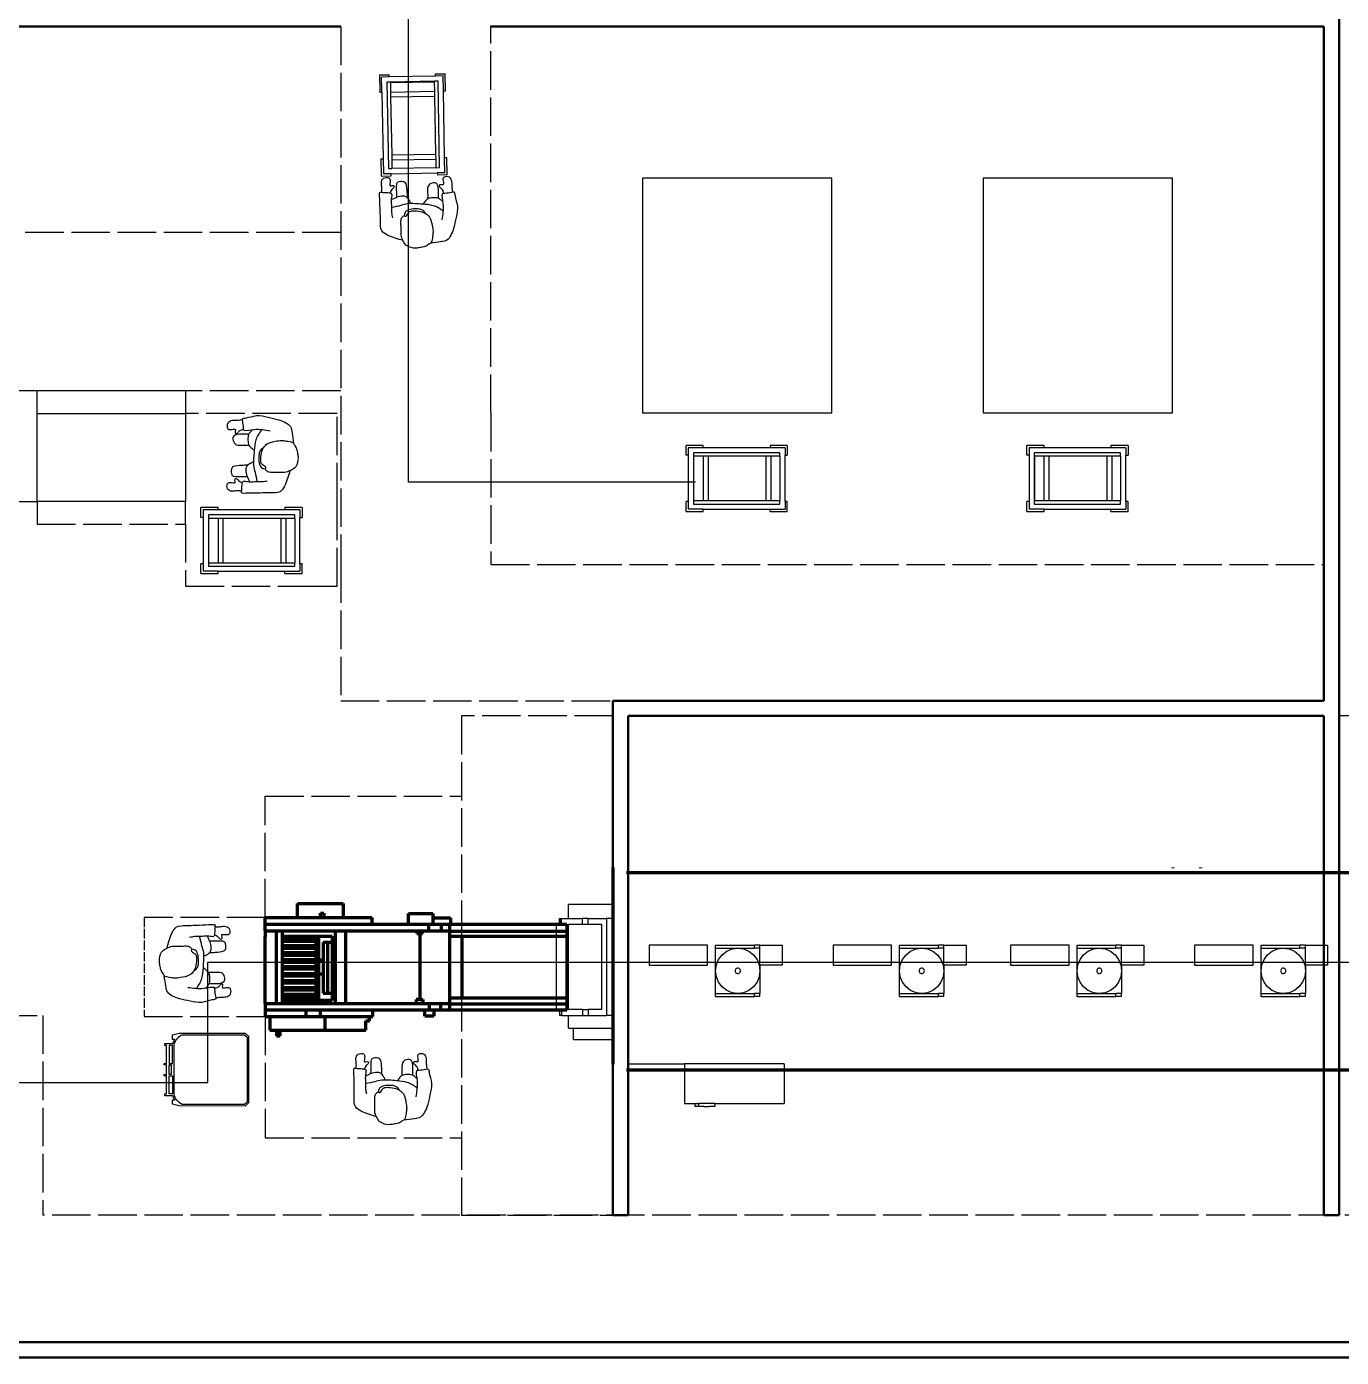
# Model space of a CAD drawing. Header units: millimetres. Extents: x 44692 to 333458, y -26854 to 14445.
# Drawn here: x 318161 to 326842, y -22556 to -13771 of the extents above; entities that cross this region are included whole.
import ezdxf

# ---------------------------------------------------------------- set-up
doc = ezdxf.new("R2010")
doc.units = ezdxf.units.MM
doc.header["$LTSCALE"] = 100
doc.linetypes.add('DASHED2', pattern=[0.762, 0.635, -0.127])
doc.linetypes.add('DASHEDX2', pattern=[3.048, 2.54, -0.508])
for name, color, linetype in [('Area circulacion', 50, 'DASHEDX2'), ('Area proceso', 90, 'DASHEDX2'), ('Flujo linea A', 4, 'Continuous'), ('Flujo linea B', 160, 'Continuous'), ('Maquinas', 200, 'Continuous'), ('Personal', 171, 'Continuous'), ('Transporte semielaborado', 30, 'Continuous')]:
    doc.layers.add(name, color=color, linetype=linetype)
doc.layers.add('Paredes', color=7, linetype='Continuous', lineweight=50)

# ---------------------------------------------------------------- blocks, each defined once
blk = doc.blocks.new('Bakery Trolley pl')
at = {"layer": 'Transporte semielaborado'}
for p, q in [((0.1804, 0.6253), (0.2371, 0.6253)), ((0.1804, 0.6253), (0.1804, 0.526)), ((0.2371, 0.6127), (0.2371, 0.6253)), ((0.5048, 0.6127), (0.5048, 0.6253)), ((0.5048, 0.6253), (0.5615, 0.6253)), ((0.5615, 0.526), (0.5615, 0.6253)), ((0.2371, 0.6127), (0.1929, 0.6127)), ((0.1929, 0.526), (0.1929, 0.6127)), ((0.2229, 0.5827), (0.2229, 0.0827)), ((0.2429, 0.5827), (0.2229, 0.5827)), ((0.5048, 0.6127), (0.2371, 0.6127)), ((0.2429, 0.5827), (0.2429, 0.5798)), ((0.4989, 0.5827), (0.2429, 0.5827)), ((0.2429, 0.5798), (0.4989, 0.5798)), ((0.2429, 0.5798), (0.2429, 0.5245)), ((0.5189, 0.5827), (0.4989, 0.5827)), ((0.4989, 0.5798), (0.4989, 0.5827)), ((0.4989, 0.5245), (0.4989, 0.5798)), ((0.5489, 0.6127), (0.5048, 0.6127)), ((0.5189, 0.0827), (0.5189, 0.5827)), ((0.5489, 0.526), (0.5489, 0.6127)), ((0.1804, 0.526), (0.1929, 0.526)), ((0.1929, 0.526), (0.1929, 0.1394)), ((0.2429, 0.5245), (0.4989, 0.5245)), ((0.2429, 0.5245), (0.2429, 0.4967)), ((0.2429, 0.4967), (0.4989, 0.4967)), ((0.2429, 0.4967), (0.2429, 0.1615)), ((0.4989, 0.4967), (0.4989, 0.5245)), ((0.4989, 0.1615), (0.4989, 0.4967)), ((0.5489, 0.526), (0.5615, 0.526)), ((0.5489, 0.1394), (0.5489, 0.526)), ((0.2429, 0.1615), (0.4989, 0.1615)), ((0.2429, 0.1615), (0.2429, 0.1325)), ((0.4989, 0.1325), (0.4989, 0.1615)), ((0.1804, 0.1394), (0.1929, 0.1394)), ((0.1804, 0.1394), (0.1804, 0.0402)), ((0.1929, 0.1394), (0.1929, 0.0527)), ((0.2229, 0.0827), (0.2429, 0.0827)), ((0.2429, 0.1325), (0.4989, 0.1325)), ((0.2429, 0.1325), (0.2429, 0.0827)), ((0.4989, 0.0827), (0.2429, 0.0827)), ((0.4989, 0.0827), (0.4989, 0.1325)), ((0.4989, 0.0827), (0.5189, 0.0827)), ((0.5615, 0.1394), (0.5489, 0.1394)), ((0.5489, 0.0527), (0.5489, 0.1394)), ((0.5615, 0.0402), (0.5615, 0.1394)), ((0.1804, 0.0402), (0.2371, 0.0402)), ((0.2371, 0.0527), (0.1929, 0.0527)), ((0.2371, 0.0402), (0.2371, 0.0527)), ((0.2371, 0.0527), (0.5048, 0.0527)), ((0.5048, 0.0527), (0.5048, 0.0402)), ((0.5489, 0.0527), (0.5048, 0.0527)), ((0.5615, 0.0402), (0.5048, 0.0402))]:
    blk.add_line(p, q, dxfattribs=at)
blk = doc.blocks.new('pa17-16')
for points, knots in [([(5.62, 2.5537), (5.6188, 2.5427), (5.6154, 2.5253), (5.6223, 2.4901), (5.6346, 2.4293), (5.661, 2.4064), (5.685, 2.3908), (5.7322, 2.3832), (5.7723, 2.3842), (5.7881, 2.3969), (5.8018, 2.4268), (5.8146, 2.4162), (5.8324, 2.4305), (5.8382, 2.4568), (5.8318, 2.5038), (5.8344, 2.5615), (5.8137, 2.5937), (5.7944, 2.6284), (5.7307, 2.6388), (5.7037, 2.6296), (5.6679, 2.626), (5.6442, 2.6055), (5.6228, 2.5961), (5.6214, 2.5667), (5.62, 2.5537)], [0, 0, 0, 0, 0.297584, 0.631064, 1.068635, 1.39533, 1.69617, 2.097861, 2.458938, 2.716293, 3.010442, 3.199165, 3.447293, 3.731671, 4.119196, 4.541864, 4.881702, 5.22714, 5.673063, 5.989311, 6.327668, 6.644571, 6.906626, 7.259736, 7.259736, 7.259736, 7.259736]), ([(5.5575, 2.4391), (5.5549, 2.4218), (5.5525, 2.3852), (5.5491, 2.3329), (5.5712, 2.2599), (5.5431, 2.2589), (5.5029, 2.2526), (5.4793, 2.2435), (5.4785, 2.2813), (5.4499, 2.3438), (5.4658, 2.4235), (5.4776, 2.5033), (5.5116, 2.5798), (5.5552, 2.585), (5.608, 2.5962), (5.6336, 2.6001)], [0, 0, 0, 0, 0.404899, 0.829805, 1.276298, 1.516647, 1.885942, 2.122553, 2.418487, 2.881882, 3.382407, 3.897515, 4.613825, 5.020942, 5.393355, 5.393355, 5.393355, 5.393355]), ([(5.8196, 2.5846), (5.837, 2.5819), (5.8817, 2.5675), (5.9755, 2.5418), (5.972, 2.4609), (5.9791, 2.3926), (5.9812, 2.315), (5.9891, 2.2612), (5.9692, 2.2664), (5.9401, 2.2663), (5.9063, 2.2668), (5.9005, 2.2811), (5.909, 2.3184), (5.9007, 2.3606), (5.9019, 2.4011), (5.8964, 2.4238), (5.8933, 2.4348)], [6.682038, 6.682038, 6.682038, 6.682038, 7.076266, 7.806153, 8.304227, 8.77662, 9.284333, 9.649979, 9.844608, 10.160206, 10.472731, 10.661147, 10.998544, 11.371438, 11.724832, 12.051545, 12.051545, 12.051545, 12.051545]), ([(5.5522, 2.3809), (5.573, 2.3653), (5.6222, 2.3398), (5.6924, 2.3383), (5.7952, 2.3323), (5.8376, 2.352), (5.881, 2.3613), (5.9019, 2.366)], [0, 0, 0, 0, 0.49262, 0.970296, 1.525877, 1.91054, 2.357805, 2.357805, 2.357805, 2.357805]), ([(5.5552, 2.3206), (5.5597, 2.3147), (5.5706, 2.3043), (5.5892, 2.2916), (5.6248, 2.2913), (5.6613, 2.2967), (5.6731, 2.3154), (5.6858, 2.3299), (5.6912, 2.3378)], [0, 0, 0, 0, 0.262594, 0.520609, 0.853848, 1.185107, 1.43842, 1.738028, 1.738028, 1.738028, 1.738028]), ([(5.6724, 2.3994), (5.675, 2.3947), (5.6837, 2.383), (5.7041, 2.3718), (5.7348, 2.3697), (5.774, 2.3728), (5.8085, 2.3874), (5.8116, 2.4015), (5.8144, 2.4199)], [0.121052, 0.121052, 0.121052, 0.121052, 0.297289, 0.584433, 0.895396, 1.26174, 1.600834, 1.760925, 1.760925, 1.760925, 1.760925]), ([(5.7713, 2.3359), (5.7736, 2.3305), (5.7786, 2.3203), (5.7954, 2.2951), (5.8154, 2.2848), (5.8612, 2.2906), (5.8838, 2.3057), (5.8988, 2.3117), (5.9058, 2.3148)], [0, 0, 0, 0, 0.233477, 0.532145, 0.79329, 1.163492, 1.458071, 1.725911, 1.725911, 1.725911, 1.725911]), ([(5.4915, 2.2484), (5.4936, 2.2374), (5.4981, 2.215), (5.4968, 2.1806), (5.512, 2.1445), (5.5569, 2.147), (5.5634, 2.1681), (5.5498, 2.2128), (5.5753, 2.1995), (5.5912, 2.209), (5.5741, 2.2257), (5.5617, 2.2339), (5.5559, 2.2515), (5.5556, 2.26)], [0, 0, 0, 0, 0.324329, 0.654038, 0.980089, 1.31306, 1.562526, 1.890179, 2.123217, 2.319335, 2.559559, 2.78492, 3.066636, 3.066636, 3.066636, 3.066636]), ([(5.5867, 2.2952), (5.5866, 2.2877), (5.5872, 2.2667), (5.5883, 2.1873), (5.6353, 2.19), (5.6673, 2.2128), (5.6606, 2.2618), (5.6599, 2.2881), (5.6606, 2.3008)], [0.078483, 0.078483, 0.078483, 0.078483, 0.321516, 0.797556, 1.122606, 1.448668, 1.830958, 2.166281, 2.166281, 2.166281, 2.166281]), ([(5.7943, 2.2992), (5.7951, 2.2858), (5.7984, 2.2614), (5.8038, 2.2002), (5.8255, 2.1869), (5.8672, 2.191), (5.8755, 2.2117), (5.8718, 2.2605), (5.8715, 2.286), (5.871, 2.2978)], [0, 0, 0, 0, 0.353805, 0.775896, 1.041599, 1.377968, 1.615337, 2.001902, 2.313716, 2.313716, 2.313716, 2.313716]), ([(5.9713, 2.2652), (5.9703, 2.2553), (5.9686, 2.234), (5.9786, 2.2017), (5.9668, 2.1644), (5.9218, 2.1628), (5.9134, 2.1832), (5.9229, 2.229), (5.8988, 2.2135), (5.882, 2.2215), (5.8976, 2.2397), (5.908, 2.248), (5.912, 2.2618), (5.9127, 2.2683)], [0.038839, 0.038839, 0.038839, 0.038839, 0.324329, 0.654038, 0.980089, 1.31306, 1.562526, 1.890179, 2.123217, 2.319335, 2.559559, 2.78492, 2.989829, 2.989829, 2.989829, 2.989829])]:
    blk.add_open_spline(points, degree=3, knots=knots)

msp = doc.modelspace()

# ---------------------------------------------------------------- linework, layer by layer
at = {"color": 3, "linetype": 'DASHED2'}
msp.add_line((320010.074, -17465.439), (320020.074, -17465.439), dxfattribs=at)
msp.add_line((322032.102, -20621.147), (322032.102, -20617.48))
at = {"layer": 'Area circulacion'}
for p, q in [((320234.663, -13771.147), (320234.663, -17321.147)), ((320234.663, -15129.581), (317065.645, -15129.581)), ((320234.663, -16175.439), (317065.645, -16175.439)), ((320234.663, -17321.147), (320234.663, -18221.147)), ((320234.663, -18221.147), (322032.102, -18221.147)), ((322032.102, -18221.147), (322032.102, -18221.147)), ((317367.553, -20298.386), (318267.553, -20298.386)), ((318267.553, -20298.386), (318267.553, -21617.477)), ((328032.102, -21617.477), (318267.553, -21617.477))]:
    msp.add_line(p, q, dxfattribs=at)
at = {"layer": 'Area proceso'}
for p, q in [((321225.374, -13771.147), (326726.338, -13771.147)), ((321226.338, -16321.147), (321226.338, -13766.24)), ((326726.338, -17321.147), (326726.338, -13771.147)), ((319210.074, -16175.439), (318030.074, -16175.439)), ((319210.074, -16175.439), (319210.074, -16325.439)), ((321226.338, -16321.147), (321226.338, -17321.147)), ((318030.074, -16905.439), (318230.074, -16905.439)), ((321226.476, -17321.147), (326726.338, -17321.147)), ((319736.224, -19651.385), (319736.224, -19261.385))]:
    msp.add_line(p, q, dxfattribs=at)
at = {"layer": 'Area proceso', "color": 3}
for p, q in [((318230.074, -16325.439), (318230.074, -16175.439)), ((320210.074, -16325.439), (319210.074, -16325.439)), ((320210.074, -16905.439), (320210.074, -16325.439)), ((318230.074, -16905.439), (318230.074, -17055.439)), ((319210.074, -17055.439), (319210.074, -16905.439)), ((320210.074, -17465.439), (320210.074, -16905.439)), ((318230.074, -17055.439), (319210.074, -17055.439)), ((319210.074, -17055.439), (319210.074, -17465.439)), ((319210.074, -17465.439), (319990.074, -17465.439)), ((320020.074, -17465.439), (320210.074, -17465.439)), ((322032.102, -18321.147), (321032.102, -18321.147)), ((321032.102, -18321.147), (321032.102, -21617.477)), ((326726.338, -18321.147), (322132.102, -18321.147)), ((327032.102, -18321.147), (326826.338, -18321.147)), ((319736.224, -19651.385), (319736.224, -18851.385)), ((319736.224, -18851.385), (321032.102, -18851.385)), ((319736.224, -19651.385), (318936.224, -19651.385)), ((318936.224, -20306.206), (319736.224, -20306.206)), ((319736.224, -20306.206), (319736.224, -21106.206)), ((319736.224, -21106.206), (321032.102, -21106.206)), ((321032.102, -21617.477), (322032.102, -21617.477)), ((328032.102, -21617.477), (322032.102, -21617.477))]:
    msp.add_line(p, q, dxfattribs=at)
at = {"layer": 'Area proceso', "color": 3, "linetype": 'DASHED2'}
for p, q in [((319990.074, -17465.439), (320010.074, -17465.439)), ((318936.224, -19651.385), (318936.224, -20306.206))]:
    msp.add_line(p, q, dxfattribs=at)
at = {"layer": 'Flujo linea A'}
for p, q in [((319356.43, -20740.298), (319356.43, -19947.556)), ((319356.43, -19947.556), (327058.357, -19947.556)), ((316859.267, -20740.298), (319356.43, -20740.298))]:
    msp.add_line(p, q, dxfattribs=at)
at = {"layer": 'Flujo linea B'}
for p, q in [((320681.124, -16778.202), (320681.124, -13102.913)), ((322576.489, -16778.202), (320681.124, -16778.202))]:
    msp.add_line(p, q, dxfattribs=at)
at = {"layer": 'Maquinas'}
for p, q in [((322226.338, -14771.147), (322226.338, -16321.147)), ((323476.338, -14771.147), (322226.338, -14771.147)), ((323476.338, -16321.147), (323476.338, -14771.147)), ((324476.338, -14771.147), (324476.338, -16321.147)), ((325726.338, -14771.147), (324476.338, -14771.147)), ((325726.338, -16321.147), (325726.338, -14771.147)), ((318230.074, -16905.439), (318230.074, -16325.439)), ((318230.074, -16325.439), (319210.074, -16325.439)), ((319210.074, -16325.439), (319210.074, -16905.439)), ((322226.338, -16321.147), (323476.338, -16321.147)), ((324476.338, -16321.147), (325726.338, -16321.147)), ((319210.074, -16905.439), (318230.074, -16905.439)), ((322032.102, -19565.384), (322032.102, -19321.147)), ((322120.55, -19357.204), (327020.55, -19357.204)), ((321739.312, -19659.321), (321739.312, -19565.384)), ((322032.102, -19565.384), (321739.312, -19565.384)), ((322032.102, -19565.384), (322032.102, -19659.321)), ((321678.903, -19696.896), (321678.903, -19659.321)), ((321678.903, -19659.321), (321680.914, -19659.321)), ((321680.904, -19696.896), (321680.914, -19659.321)), ((321680.914, -19659.321), (321690.636, -19659.321)), ((321690.625, -19696.896), (321690.636, -19659.321)), ((321690.636, -19659.321), (321692.636, -19659.321)), ((321692.636, -19659.321), (321739.312, -19659.321)), ((321692.636, -19696.896), (321692.636, -19659.321)), ((321739.312, -19659.321), (321830.753, -19659.321)), ((321830.753, -19696.896), (321830.753, -19659.321)), ((321867.464, -19659.321), (321830.753, -19659.321)), ((321867.464, -19696.896), (321867.464, -19659.321)), ((321867.464, -19659.321), (321989.83, -19659.321)), ((321989.83, -19659.321), (321989.83, -20298.094)), ((322032.102, -19659.321), (321989.83, -19659.321)), ((322032.102, -19659.321), (322032.102, -20298.094)), ((321656.72, -19696.896), (321656.72, -20260.519)), ((321656.72, -19696.896), (321678.903, -19696.896)), ((321678.903, -19696.896), (321680.904, -19696.896)), ((321690.625, -19696.896), (321680.904, -19696.896)), ((321690.625, -19696.896), (321692.636, -19696.896)), ((321692.636, -19696.896), (321726.764, -19696.896)), ((321726.764, -19696.896), (321726.764, -20260.519)), ((321739.312, -20260.519), (321739.312, -19696.896)), ((321739.312, -19696.896), (321830.753, -19696.896)), ((321830.753, -19696.896), (321867.464, -19696.896)), ((321867.464, -19696.896), (321958.904, -19696.896)), ((321958.904, -20260.519), (321958.904, -19696.896)), ((322270.909, -19835.348), (322270.909, -19966.86)), ((322657.454, -19835.348), (322270.909, -19835.348)), ((322657.454, -19966.86), (322657.454, -19835.348)), ((322710.094, -19854.135), (322710.094, -19835.348)), ((322710.094, -19835.348), (322966.285, -19835.348)), ((322966.285, -19854.135), (322966.285, -19835.348)), ((323002.883, -19835.348), (322966.285, -19835.348)), ((323002.883, -19854.135), (323002.883, -19835.348)), ((323002.883, -19835.348), (323149.278, -19835.348)), ((323149.278, -19835.348), (323149.278, -19966.86)), ((323485.441, -19835.348), (323485.441, -19966.86)), ((323871.986, -19835.348), (323485.441, -19835.348)), ((323871.986, -19966.86), (323871.986, -19835.348)), ((323924.625, -19854.135), (323924.625, -19835.348)), ((323924.625, -19835.348), (324180.816, -19835.348)), ((324180.816, -19854.135), (324180.816, -19835.348)), ((324217.415, -19835.348), (324180.816, -19835.348)), ((324217.415, -19854.135), (324217.415, -19835.348)), ((324217.415, -19835.348), (324363.809, -19835.348)), ((324363.809, -19835.348), (324363.809, -19966.86)), ((324657.986, -19835.348), (324657.986, -19966.86)), ((325044.531, -19835.348), (324657.986, -19835.348)), ((325044.531, -19966.86), (325044.531, -19835.348)), ((325097.171, -19854.135), (325097.171, -19835.348)), ((325097.171, -19835.348), (325353.361, -19835.348)), ((325353.361, -19854.135), (325353.361, -19835.348)), ((325389.96, -19835.348), (325353.361, -19835.348)), ((325389.96, -19854.135), (325389.96, -19835.348)), ((325389.96, -19835.348), (325536.355, -19835.348)), ((325536.355, -19835.348), (325536.355, -19966.86)), ((325872.518, -19835.348), (325872.518, -19966.86)), ((326259.062, -19835.348), (325872.518, -19835.348)), ((326259.062, -19966.86), (326259.062, -19835.348)), ((326311.702, -19854.135), (326311.702, -19835.348)), ((326311.702, -19835.348), (326567.893, -19835.348)), ((326567.893, -19854.135), (326567.893, -19835.348)), ((326604.492, -19835.348), (326567.893, -19835.348)), ((326604.492, -19854.135), (326604.492, -19835.348)), ((326604.492, -19835.348), (326750.886, -19835.348)), ((326750.886, -19835.348), (326750.886, -19966.86)), ((322710.094, -19854.135), (322856.488, -19854.135)), ((322710.094, -20004.435), (322710.094, -19854.135)), ((322715.082, -19965.535), (322729.707, -19929.285)), ((322729.707, -19929.285), (322752.972, -19898.157)), ((322752.972, -19898.157), (322783.291, -19874.272)), ((322783.291, -19874.272), (322818.599, -19859.257)), ((322818.599, -19859.257), (322856.488, -19854.135)), ((322856.488, -19854.135), (322894.378, -19859.257)), ((322856.488, -19854.135), (322966.285, -19854.135)), ((322894.378, -19859.257), (322929.686, -19874.272)), ((322929.686, -19874.272), (322960.005, -19898.157)), ((322960.005, -19898.157), (322983.27, -19929.285)), ((323002.883, -19854.135), (322966.285, -19854.135)), ((322983.27, -19929.285), (322997.895, -19965.535)), ((323002.883, -19966.86), (323002.883, -19854.135)), ((323924.625, -19854.135), (324071.02, -19854.135)), ((323924.625, -20004.435), (323924.625, -19854.135)), ((323929.613, -19965.535), (323944.238, -19929.285)), ((323944.238, -19929.285), (323967.503, -19898.157)), ((323967.503, -19898.157), (323997.823, -19874.272)), ((323997.823, -19874.272), (324033.13, -19859.257)), ((324033.13, -19859.257), (324071.02, -19854.135)), ((324071.02, -19854.135), (324108.91, -19859.257)), ((324071.02, -19854.135), (324180.816, -19854.135)), ((324108.91, -19859.257), (324144.217, -19874.272)), ((324144.217, -19874.272), (324174.537, -19898.157)), ((324174.537, -19898.157), (324197.802, -19929.285)), ((324217.415, -19854.135), (324180.816, -19854.135)), ((324197.802, -19929.285), (324212.426, -19965.535)), ((324217.415, -19966.86), (324217.415, -19854.135)), ((325097.171, -19854.135), (325243.565, -19854.135)), ((325097.171, -20004.435), (325097.171, -19854.135)), ((325102.159, -19965.535), (325116.784, -19929.285)), ((325116.784, -19929.285), (325140.049, -19898.157)), ((325140.049, -19898.157), (325170.368, -19874.272)), ((325170.368, -19874.272), (325205.676, -19859.257)), ((325205.676, -19859.257), (325243.565, -19854.135)), ((325243.565, -19854.135), (325281.455, -19859.257)), ((325243.565, -19854.135), (325353.361, -19854.135)), ((325281.455, -19859.257), (325316.763, -19874.272)), ((325316.763, -19874.272), (325347.082, -19898.157)), ((325347.082, -19898.157), (325370.347, -19929.285)), ((325389.96, -19854.135), (325353.361, -19854.135)), ((325370.347, -19929.285), (325384.972, -19965.535)), ((325389.96, -19966.86), (325389.96, -19854.135)), ((326311.702, -19854.135), (326458.097, -19854.135)), ((326311.702, -20004.435), (326311.702, -19854.135)), ((326316.69, -19965.535), (326331.315, -19929.285)), ((326331.315, -19929.285), (326354.58, -19898.157)), ((326354.58, -19898.157), (326384.9, -19874.272)), ((326384.9, -19874.272), (326420.207, -19859.257)), ((326420.207, -19859.257), (326458.097, -19854.135)), ((326458.097, -19854.135), (326495.987, -19859.257)), ((326458.097, -19854.135), (326567.893, -19854.135)), ((326495.987, -19859.257), (326531.294, -19874.272)), ((326531.294, -19874.272), (326561.614, -19898.157)), ((326561.614, -19898.157), (326584.878, -19929.285)), ((326604.492, -19854.135), (326567.893, -19854.135)), ((326584.878, -19929.285), (326599.503, -19965.535)), ((326604.492, -19966.86), (326604.492, -19854.135)), ((322270.909, -19966.86), (322657.454, -19966.86)), ((322710.094, -20004.435), (322715.082, -19965.535)), ((322715.082, -20043.335), (322710.094, -20004.435)), ((322710.094, -20154.734), (322710.094, -20004.435)), ((322839.771, -19999.836), (322839.181, -20004.435)), ((322839.181, -20004.435), (322839.771, -20009.034)), ((322841.5, -19995.55), (322839.771, -19999.836)), ((322839.771, -20009.034), (322841.5, -20013.319)), ((322844.25, -19991.87), (322841.5, -19995.55)), ((322841.5, -20013.319), (322844.25, -20016.999)), ((322847.835, -19989.047), (322844.25, -19991.87)), ((322844.25, -20016.999), (322847.835, -20019.823)), ((322852.009, -19987.271), (322847.835, -19989.047)), ((322847.835, -20019.823), (322852.009, -20021.598)), ((322856.488, -19986.666), (322852.009, -19987.271)), ((322852.009, -20021.598), (322856.488, -20022.204)), ((322860.968, -19987.271), (322856.488, -19986.666)), ((322856.488, -20022.204), (322860.968, -20021.598)), ((322865.142, -19989.047), (322860.968, -19987.271)), ((322860.968, -20021.598), (322865.142, -20019.823)), ((322868.727, -19991.87), (322865.142, -19989.047)), ((322865.142, -20019.823), (322868.727, -20016.999)), ((322871.477, -19995.55), (322868.727, -19991.87)), ((322868.727, -20016.999), (322871.477, -20013.319)), ((322873.206, -19999.836), (322871.477, -19995.55)), ((322871.477, -20013.319), (322873.206, -20009.034)), ((322873.796, -20004.435), (322873.206, -19999.836)), ((322873.206, -20009.034), (322873.796, -20004.435)), ((322997.895, -19965.535), (323002.883, -20004.435)), ((323002.883, -20004.435), (322997.895, -20043.335)), ((323149.278, -19966.86), (323002.883, -19966.86)), ((323002.883, -19966.86), (323002.883, -20004.435)), ((323002.883, -20004.435), (323002.883, -20154.734)), ((323485.441, -19966.86), (323871.986, -19966.86)), ((323924.625, -20004.435), (323929.613, -19965.535)), ((323929.613, -20043.335), (323924.625, -20004.435)), ((323924.625, -20154.734), (323924.625, -20004.435)), ((324054.302, -19999.836), (324053.713, -20004.435)), ((324053.713, -20004.435), (324054.302, -20009.034)), ((324056.031, -19995.55), (324054.302, -19999.836)), ((324054.302, -20009.034), (324056.031, -20013.319)), ((324058.782, -19991.87), (324056.031, -19995.55)), ((324056.031, -20013.319), (324058.782, -20016.999)), ((324062.366, -19989.047), (324058.782, -19991.87)), ((324058.782, -20016.999), (324062.366, -20019.823)), ((324066.54, -19987.271), (324062.366, -19989.047)), ((324062.366, -20019.823), (324066.54, -20021.598)), ((324071.02, -19986.666), (324066.54, -19987.271)), ((324066.54, -20021.598), (324071.02, -20022.204)), ((324075.499, -19987.271), (324071.02, -19986.666)), ((324071.02, -20022.204), (324075.499, -20021.598)), ((324079.674, -19989.047), (324075.499, -19987.271)), ((324075.499, -20021.598), (324079.674, -20019.823)), ((324083.258, -19991.87), (324079.674, -19989.047)), ((324079.674, -20019.823), (324083.258, -20016.999)), ((324086.009, -19995.55), (324083.258, -19991.87)), ((324083.258, -20016.999), (324086.009, -20013.319)), ((324087.738, -19999.836), (324086.009, -19995.55)), ((324086.009, -20013.319), (324087.738, -20009.034)), ((324088.327, -20004.435), (324087.738, -19999.836)), ((324087.738, -20009.034), (324088.327, -20004.435)), ((324212.426, -19965.535), (324217.415, -20004.435)), ((324217.415, -20004.435), (324212.426, -20043.335)), ((324363.809, -19966.86), (324217.415, -19966.86)), ((324217.415, -19966.86), (324217.415, -20004.435)), ((324217.415, -20004.435), (324217.415, -20154.734)), ((324657.986, -19966.86), (325044.531, -19966.86)), ((325097.171, -20004.435), (325102.159, -19965.535)), ((325102.159, -20043.335), (325097.171, -20004.435)), ((325097.171, -20154.734), (325097.171, -20004.435)), ((325226.848, -19999.836), (325226.258, -20004.435)), ((325226.258, -20004.435), (325226.848, -20009.034)), ((325228.577, -19995.55), (325226.848, -19999.836)), ((325226.848, -20009.034), (325228.577, -20013.319)), ((325231.327, -19991.87), (325228.577, -19995.55)), ((325228.577, -20013.319), (325231.327, -20016.999)), ((325234.912, -19989.047), (325231.327, -19991.87)), ((325231.327, -20016.999), (325234.912, -20019.823)), ((325239.086, -19987.271), (325234.912, -19989.047)), ((325234.912, -20019.823), (325239.086, -20021.598)), ((325243.565, -19986.666), (325239.086, -19987.271)), ((325239.086, -20021.598), (325243.565, -20022.204)), ((325248.045, -19987.271), (325243.565, -19986.666)), ((325243.565, -20022.204), (325248.045, -20021.598)), ((325252.219, -19989.047), (325248.045, -19987.271)), ((325248.045, -20021.598), (325252.219, -20019.823)), ((325255.804, -19991.87), (325252.219, -19989.047)), ((325252.219, -20019.823), (325255.804, -20016.999)), ((325258.554, -19995.55), (325255.804, -19991.87)), ((325255.804, -20016.999), (325258.554, -20013.319)), ((325260.283, -19999.836), (325258.554, -19995.55)), ((325258.554, -20013.319), (325260.283, -20009.034)), ((325260.873, -20004.435), (325260.283, -19999.836)), ((325260.283, -20009.034), (325260.873, -20004.435)), ((325384.972, -19965.535), (325389.96, -20004.435)), ((325389.96, -20004.435), (325384.972, -20043.335)), ((325536.355, -19966.86), (325389.96, -19966.86)), ((325389.96, -19966.86), (325389.96, -20004.435)), ((325389.96, -20004.435), (325389.96, -20154.734)), ((325872.518, -19966.86), (326259.062, -19966.86)), ((326311.702, -20004.435), (326316.69, -19965.535)), ((326316.69, -20043.335), (326311.702, -20004.435)), ((326311.702, -20154.734), (326311.702, -20004.435)), ((326441.379, -19999.836), (326440.79, -20004.435)), ((326440.79, -20004.435), (326441.379, -20009.034)), ((326443.108, -19995.55), (326441.379, -19999.836)), ((326441.379, -20009.034), (326443.108, -20013.319)), ((326445.859, -19991.87), (326443.108, -19995.55)), ((326443.108, -20013.319), (326445.859, -20016.999)), ((326449.443, -19989.047), (326445.859, -19991.87)), ((326445.859, -20016.999), (326449.443, -20019.823)), ((326453.617, -19987.271), (326449.443, -19989.047)), ((326449.443, -20019.823), (326453.617, -20021.598)), ((326458.097, -19986.666), (326453.617, -19987.271)), ((326453.617, -20021.598), (326458.097, -20022.204)), ((326462.576, -19987.271), (326458.097, -19986.666)), ((326458.097, -20022.204), (326462.576, -20021.598)), ((326466.751, -19989.047), (326462.576, -19987.271)), ((326462.576, -20021.598), (326466.751, -20019.823)), ((326470.335, -19991.87), (326466.751, -19989.047)), ((326466.751, -20019.823), (326470.335, -20016.999)), ((326473.086, -19995.55), (326470.335, -19991.87)), ((326470.335, -20016.999), (326473.086, -20013.319)), ((326474.815, -19999.836), (326473.086, -19995.55)), ((326473.086, -20013.319), (326474.815, -20009.034)), ((326475.404, -20004.435), (326474.815, -19999.836)), ((326474.815, -20009.034), (326475.404, -20004.435)), ((326599.503, -19965.535), (326604.492, -20004.435)), ((326604.492, -20004.435), (326599.503, -20043.335)), ((326750.886, -19966.86), (326604.492, -19966.86)), ((326604.492, -19966.86), (326604.492, -20004.435)), ((326604.492, -20004.435), (326604.492, -20154.734)), ((322729.707, -20079.585), (322715.082, -20043.335)), ((322752.972, -20110.713), (322729.707, -20079.585)), ((322783.291, -20134.598), (322752.972, -20110.713)), ((322960.005, -20110.713), (322929.686, -20134.598)), ((322983.27, -20079.585), (322960.005, -20110.713)), ((322997.895, -20043.335), (322983.27, -20079.585)), ((323944.238, -20079.585), (323929.613, -20043.335)), ((323967.503, -20110.713), (323944.238, -20079.585)), ((323997.823, -20134.598), (323967.503, -20110.713)), ((324174.537, -20110.713), (324144.217, -20134.598)), ((324197.802, -20079.585), (324174.537, -20110.713)), ((324212.426, -20043.335), (324197.802, -20079.585)), ((325116.784, -20079.585), (325102.159, -20043.335)), ((325140.049, -20110.713), (325116.784, -20079.585)), ((325170.368, -20134.598), (325140.049, -20110.713)), ((325347.082, -20110.713), (325316.763, -20134.598)), ((325370.347, -20079.585), (325347.082, -20110.713)), ((325384.972, -20043.335), (325370.347, -20079.585)), ((326331.315, -20079.585), (326316.69, -20043.335)), ((326354.58, -20110.713), (326331.315, -20079.585)), ((326384.9, -20134.598), (326354.58, -20110.713)), ((326561.614, -20110.713), (326531.294, -20134.598)), ((326584.878, -20079.585), (326561.614, -20110.713)), ((326599.503, -20043.335), (326584.878, -20079.585)), ((322710.094, -20173.522), (322710.094, -20154.734)), ((322710.094, -20154.734), (322856.488, -20154.734)), ((322710.094, -20173.522), (322966.285, -20173.522)), ((322818.599, -20149.613), (322783.291, -20134.598)), ((322856.488, -20154.734), (322818.599, -20149.613)), ((322894.378, -20149.613), (322856.488, -20154.734)), ((322856.488, -20154.734), (322966.285, -20154.734)), ((322929.686, -20134.598), (322894.378, -20149.613)), ((322966.285, -20173.522), (322966.285, -20154.734)), ((323002.883, -20154.734), (322966.285, -20154.734)), ((323002.883, -20173.522), (322966.285, -20173.522)), ((323002.883, -20173.522), (323002.883, -20154.734)), ((323924.625, -20173.522), (323924.625, -20154.734)), ((323924.625, -20154.734), (324071.02, -20154.734)), ((323924.625, -20173.522), (324180.816, -20173.522)), ((324033.13, -20149.613), (323997.823, -20134.598)), ((324071.02, -20154.734), (324033.13, -20149.613)), ((324108.91, -20149.613), (324071.02, -20154.734)), ((324071.02, -20154.734), (324180.816, -20154.734)), ((324144.217, -20134.598), (324108.91, -20149.613)), ((324180.816, -20173.522), (324180.816, -20154.734)), ((324217.415, -20154.734), (324180.816, -20154.734)), ((324217.415, -20173.522), (324180.816, -20173.522)), ((324217.415, -20173.522), (324217.415, -20154.734)), ((325097.171, -20173.522), (325097.171, -20154.734)), ((325097.171, -20154.734), (325243.565, -20154.734)), ((325097.171, -20173.522), (325353.361, -20173.522)), ((325205.676, -20149.613), (325170.368, -20134.598)), ((325243.565, -20154.734), (325205.676, -20149.613)), ((325281.455, -20149.613), (325243.565, -20154.734)), ((325243.565, -20154.734), (325353.361, -20154.734)), ((325316.763, -20134.598), (325281.455, -20149.613)), ((325353.361, -20173.522), (325353.361, -20154.734)), ((325389.96, -20154.734), (325353.361, -20154.734)), ((325389.96, -20173.522), (325353.361, -20173.522)), ((325389.96, -20173.522), (325389.96, -20154.734)), ((326311.702, -20173.522), (326311.702, -20154.734)), ((326311.702, -20154.734), (326458.097, -20154.734)), ((326311.702, -20173.522), (326567.893, -20173.522)), ((326420.207, -20149.613), (326384.9, -20134.598)), ((326458.097, -20154.734), (326420.207, -20149.613)), ((326495.987, -20149.613), (326458.097, -20154.734)), ((326458.097, -20154.734), (326567.893, -20154.734)), ((326531.294, -20134.598), (326495.987, -20149.613)), ((326567.893, -20173.522), (326567.893, -20154.734)), ((326604.492, -20154.734), (326567.893, -20154.734)), ((326604.492, -20173.522), (326567.893, -20173.522)), ((326604.492, -20173.522), (326604.492, -20154.734)), ((321656.72, -20260.519), (321679.001, -20260.519)), ((321679.001, -20260.519), (321679.001, -20298.094)), ((321692.539, -20260.519), (321679.001, -20260.519)), ((321692.539, -20260.519), (321692.539, -20298.094)), ((321692.539, -20260.519), (321726.764, -20260.519)), ((321830.809, -20260.519), (321739.312, -20260.519)), ((321830.809, -20260.519), (321830.809, -20298.094)), ((321830.809, -20260.519), (321867.408, -20260.519)), ((321867.408, -20260.519), (321867.408, -20298.094)), ((321958.904, -20260.519), (321867.408, -20260.519)), ((321692.539, -20298.094), (321679.001, -20298.094)), ((321691.761, -20298.094), (321691.706, -20298.094)), ((321692.539, -20298.094), (321739.312, -20298.094)), ((321739.312, -20382.637), (321739.312, -20298.094)), ((321739.312, -20298.094), (321830.809, -20298.094)), ((321830.809, -20298.094), (321867.408, -20298.094)), ((321867.408, -20298.094), (321989.83, -20298.094)), ((322032.102, -20298.094), (321989.83, -20298.094)), ((322032.102, -20298.094), (322032.102, -20382.637)), ((321739.312, -20382.637), (321771.527, -20382.637)), ((321771.527, -20457.787), (321771.527, -20382.637)), ((321771.527, -20382.637), (322032.102, -20382.637)), ((321771.527, -20457.787), (322032.102, -20457.787)), ((322032.102, -20382.637), (322032.102, -20457.787)), ((322032.102, -20457.787), (322032.102, -20617.48)), ((322132.102, -20617.48), (322503.566, -20617.48)), ((322503.566, -20617.48), (322503.566, -20880.505)), ((323162.342, -20617.48), (322503.566, -20617.48)), ((323162.342, -20617.48), (323162.342, -20880.505)), ((323150.79, -20653.537), (327020.55, -20653.537)), ((322503.566, -20880.505), (322572.12, -20880.505)), ((322572.12, -20880.505), (322572.12, -20899.292)), ((322572.12, -20880.505), (322595.869, -20880.505)), ((322595.869, -20899.292), (322572.12, -20899.292)), ((322595.869, -20880.505), (322595.869, -20899.292)), ((322705.665, -20880.505), (322595.869, -20880.505)), ((322633.078, -20899.292), (322595.869, -20899.292)), ((322633.078, -20899.292), (322668.456, -20899.292)), ((322705.665, -20899.292), (322668.456, -20899.292)), ((322705.665, -20880.505), (322705.665, -20899.292)), ((322705.665, -20880.505), (323162.342, -20880.505))]:
    msp.add_line(p, q, dxfattribs=at)
at = {"layer": 'Maquinas', "lineweight": 100}
for p, q in [((322032.102, -19321.147), (322032.102, -20621.147)), ((325216.788, -19321.147), (325216.788, -19321.147)), ((327020.55, -19357.204), (322120.55, -19357.204)), ((319948.3, -19651.385), (319948.3, -19558.813)), ((319948.3, -19558.813), (320250.136, -19558.813)), ((320250.136, -19558.813), (320250.136, -19651.385)), ((319736.224, -19695.08), (319736.224, -19651.385)), ((319736.224, -19651.385), (320439.793, -19651.385)), ((320100.178, -19651.385), (320100.178, -19622.64)), ((320100.178, -19622.64), (320122.235, -19622.64)), ((320122.235, -19622.64), (320122.235, -19651.385)), ((320439.793, -19651.385), (320439.793, -19695.08)), ((320682.373, -19695.08), (320682.373, -19625.353)), ((320682.373, -19625.353), (320842.226, -19625.353)), ((320842.226, -19625.353), (320842.226, -19654.869)), ((320842.226, -19654.869), (320959.093, -19654.869)), ((320842.226, -19654.869), (320842.226, -19695.08)), ((320959.093, -19654.869), (320959.093, -19695.08)), ((319736.224, -19695.08), (321727.888, -19695.08)), ((319736.224, -19739.614), (319736.224, -19695.08)), ((319736.224, -19739.614), (319736.224, -19776.838)), ((320953.123, -19741.264), (319736.224, -19741.264)), ((319809.24, -19741.264), (319809.24, -20222.085)), ((319847.821, -19741.264), (319847.821, -20222.085)), ((320267.418, -20222.085), (320267.418, -19741.264)), ((320737.848, -19741.264), (320737.848, -19758.521)), ((320737.848, -19758.521), (320775.391, -19758.521)), ((320756.619, -19758.521), (320756.619, -20194.107)), ((320775.391, -19758.521), (320775.391, -19741.264)), ((320815.533, -19741.264), (320815.533, -19695.08)), ((320899.279, -19741.264), (320899.279, -19695.08)), ((320953.123, -19695.08), (320953.123, -20263.857)), ((320953.123, -19741.264), (321727.888, -19741.264)), ((321727.888, -19695.08), (321727.888, -20263.857)), ((319736.224, -20220.575), (319736.224, -19776.838)), ((319847.821, -19774.357), (320177.063, -19774.357)), ((319847.821, -19791.701), (320069.866, -19791.701)), ((320069.866, -19810.052), (319847.821, -19810.052)), ((319847.821, -19837.952), (320069.866, -19837.952)), ((320069.866, -19791.701), (320069.866, -19810.052)), ((320069.866, -19837.952), (320069.866, -19856.303)), ((320070.661, -19774.357), (320070.661, -20200.99)), ((320090.483, -20200.99), (320090.483, -19774.357)), ((320119.556, -19814.163), (320119.556, -20152.056)), ((320119.556, -19814.163), (320177.063, -19814.163)), ((320148.31, -19814.163), (320148.31, -20152.056)), ((320177.063, -19774.357), (320177.063, -20200.99)), ((320953.123, -19775.178), (321727.888, -19775.178)), ((321035.141, -19775.178), (321035.141, -20183.172)), ((320069.866, -19856.303), (319847.821, -19856.303)), ((319847.821, -19884.037), (320069.866, -19884.037)), ((320069.866, -19902.388), (319847.821, -19902.388)), ((319847.821, -19930.289), (320069.866, -19930.289)), ((320069.866, -19884.037), (320069.866, -19902.388)), ((320069.866, -19930.289), (320069.866, -19948.64)), ((320069.866, -19948.64), (319847.821, -19948.64)), ((319847.821, -19975.526), (320069.866, -19975.526)), ((320069.866, -19993.877), (319847.821, -19993.877)), ((319847.821, -20021.778), (320069.866, -20021.778)), ((320069.866, -19975.526), (320069.866, -19993.877)), ((320069.866, -20021.778), (320069.866, -20040.129)), ((320090.483, -20023.16), (320119.556, -20023.16)), ((320069.866, -20040.129), (319847.821, -20040.129)), ((319847.821, -20067.863), (320069.866, -20067.863)), ((320069.866, -20086.213), (319847.821, -20086.213)), ((319847.821, -20114.114), (320069.866, -20114.114)), ((320069.866, -20067.863), (320069.866, -20086.213)), ((320069.866, -20114.114), (320069.866, -20132.465)), ((320069.866, -20132.465), (319847.821, -20132.465)), ((319847.821, -20159.01), (320069.866, -20159.01)), ((320069.866, -20177.361), (319847.821, -20177.361)), ((320177.063, -20200.99), (319847.821, -20200.99)), ((320069.866, -20159.01), (320069.866, -20177.361)), ((320070.661, -20200.99), (320090.483, -20200.99)), ((320119.556, -20152.056), (320177.063, -20152.056)), ((320756.619, -20194.107), (320733.381, -20194.107)), ((320733.381, -20194.107), (320733.381, -20222.085)), ((320756.619, -20194.107), (320776.091, -20194.107)), ((320776.091, -20194.107), (320776.091, -20222.085)), ((320953.123, -20183.172), (321727.888, -20183.172)), ((319736.224, -20220.575), (319736.224, -20263.857)), ((320953.123, -20222.085), (319736.224, -20222.085)), ((321727.888, -20263.857), (319736.224, -20263.857)), ((319736.224, -20263.857), (319736.224, -20306.206)), ((320006.282, -20306.206), (320006.282, -20263.857)), ((320102.035, -20306.206), (320102.035, -20263.857)), ((320445.69, -20306.206), (320445.69, -20263.857)), ((320789.955, -20303.485), (320789.955, -20263.857)), ((320821.542, -20263.857), (320821.542, -20222.085)), ((320850.155, -20263.857), (320850.155, -20303.485)), ((320896.234, -20263.857), (320896.234, -20222.085)), ((320953.123, -20222.085), (321727.888, -20222.085)), ((319736.224, -20306.206), (320445.69, -20306.206)), ((319767.448, -20306.206), (319767.448, -20395.37)), ((320131.495, -20395.37), (320131.495, -20306.206)), ((320399.314, -20395.37), (320399.314, -20335.155)), ((320399.314, -20335.155), (320424.82, -20335.155)), ((320424.82, -20335.155), (320424.82, -20306.206)), ((320850.155, -20303.485), (320789.955, -20303.485)), ((319767.448, -20395.37), (320399.314, -20395.37)), ((319811.504, -20395.37), (319811.504, -20432.425)), ((319811.504, -20432.425), (319834.692, -20432.425)), ((319834.692, -20432.425), (319834.692, -20395.37)), ((322120.55, -20657.204), (327020.55, -20657.204))]:
    msp.add_line(p, q, dxfattribs=at)
for points in [[(320199.121, -20222.085), (320199.121, -19741.264)], [(320119.556, -19934.686), (320090.483, -19934.686)]]:
    msp.add_lwpolyline(points, dxfattribs=at)
for centre, radius, start, end in [((326979.521, -19371.595), 1250.658, 177.6882148, 177.9476968), ((327070.213, -19455.486), 1166.284, 173.3856737, 173.6655107)]:
    msp.add_arc(centre, radius, start, end, dxfattribs=at)
at = {"layer": 'Paredes'}
for p, q in [((326826.338, -13771.147), (326826.338, -9216.183)), ((319434.663, -13771.147), (313756.187, -13771.147)), ((319434.663, -13771.147), (319734.663, -13771.147)), ((319734.663, -13771.147), (320234.663, -13771.147)), ((321226.338, -13771.147), (326726.338, -13771.147)), ((326726.338, -17321.147), (326726.338, -13771.147)), ((326826.338, -13917.005), (326826.338, -13771.147)), ((326726.338, -17467.005), (326726.337, -13917.005)), ((326826.338, -13917.005), (326826.338, -18307.579)), ((326726.338, -17467.005), (326726.338, -18221.147)), ((322032.102, -18321.147), (322032.102, -18221.147)), ((322032.102, -18221.147), (326726.338, -18221.147)), ((326826.338, -18221.147), (326826.338, -18321.147)), ((322032.102, -21617.477), (322032.102, -18321.147)), ((322132.102, -18321.147), (322132.102, -19321.147)), ((322132.102, -18321.147), (326726.338, -18321.147)), ((326726.338, -18321.147), (326726.338, -21617.477)), ((326826.338, -18321.147), (326826.338, -21617.477)), ((322132.102, -19321.147), (322132.102, -21617.477)), ((316686.374, -22455.929), (331157.968, -22455.929)), ((316686.374, -22555.929), (331257.968, -22555.929))]:
    msp.add_line(p, q, dxfattribs=at)
at = {"layer": 'Paredes', "color": 0}
for p, q in [((322032.102, -21617.477), (322132.102, -21617.477)), ((326726.338, -21617.477), (326826.338, -21617.477))]:
    msp.add_line(p, q, dxfattribs=at)
at = {"layer": 'Transporte semielaborado'}
for points in [[(319069.804, -20616.315), (319083.531, -20616.315), (319083.531, -20497.169), (319072.628, -20497.169), (319072.628, -20490.655), (319072.628, -20484.139), (319126.823, -20483.768, -0.06535175), (319138.736, -20457.6), (319124.008, -20457.71), (319124.008, -20427.598), (319168.438, -20416.605), (319603.119, -20416.319), (319626.17, -20436.437), (319626.17, -20656.462), (319626.17, -20876.487), (319603.119, -20896.605), (319168.438, -20896.319), (319124.008, -20885.326), (319124.008, -20855.214), (319138.736, -20855.324, -0.06535175), (319126.823, -20829.155), (319072.628, -20828.785), (319072.628, -20822.269), (319072.628, -20815.755), (319083.531, -20815.755), (319083.531, -20696.609), (319069.804, -20696.609), (319069.804, -20688.486), (319083.531, -20688.486), (319083.531, -20656.462), (319083.531, -20624.437), (319069.804, -20624.437)], [(319186.767, -20426.593), (319599.371, -20426.321), (319616.17, -20440.983), (319616.17, -20656.462), (319616.17, -20871.941), (319599.371, -20886.603), (319186.767, -20886.331, -0.22212915), (319134.513, -20819.208), (319134.513, -20493.716, -0.22212915)]]:
    msp.add_lwpolyline(points, format="xyb", close=True, dxfattribs=at)
for points in [[(319124.958, -20616.315), (319124.958, -20497.169), (319102.933, -20497.169), (319102.933, -20616.315), (319124.951, -20616.315)], [(319124.958, -20696.609), (319124.958, -20815.755), (319102.933, -20815.755), (319102.933, -20696.609), (319124.951, -20696.609)]]:
    msp.add_lwpolyline(points, dxfattribs=at)
msp.add_lwpolyline([(319114.946, -20688.486), (319102.933, -20688.486), (319102.933, -20656.462), (319102.933, -20624.437), (319114.946, -20624.437), (319114.946, -20656.462)], close=True, dxfattribs=at)

# ---------------------------------------------------------------- block references
at = {"layer": 'Personal'}
for p, xscale, yscale, zscale, rotation in [((326411.368, -12811.095), 979.1504951166467, 979.1504951166467, 979.1504951166467, 178.3987876237586), ((317633.944, -10894.772), 979.1504951166465, 979.1504951166465, 979.1504951166465, 267.3569437258109), ((321494.01, -25605.829), 979.1504951166415, 979.1504951166415, 979.1504951166415, 88.7466901628452), ((326278.39, -18700.872), 979.1504951166465, 979.1504951166465, 979.1504951166465, 177.3569437258109)]:
    msp.add_blockref('pa17-16', p, dxfattribs=dict(at, xscale=xscale, yscale=yscale, zscale=zscale, rotation=rotation))
at = {"layer": 'Transporte semielaborado', "xscale": 1141.039974711085, "yscale": 1141.039974711085, "zscale": 1141.039974711085}
for p, rotation in [((320297.561, -14807.035), 1.041843897947698), ((323228.795, -17177.048), 90), ((325478.795, -17177.048), 90), ((320025.444, -17587.066), 90)]:
    msp.add_blockref('Bakery Trolley pl', p, dxfattribs=dict(at, rotation=rotation))

doc.saveas('drawing.dxf')
